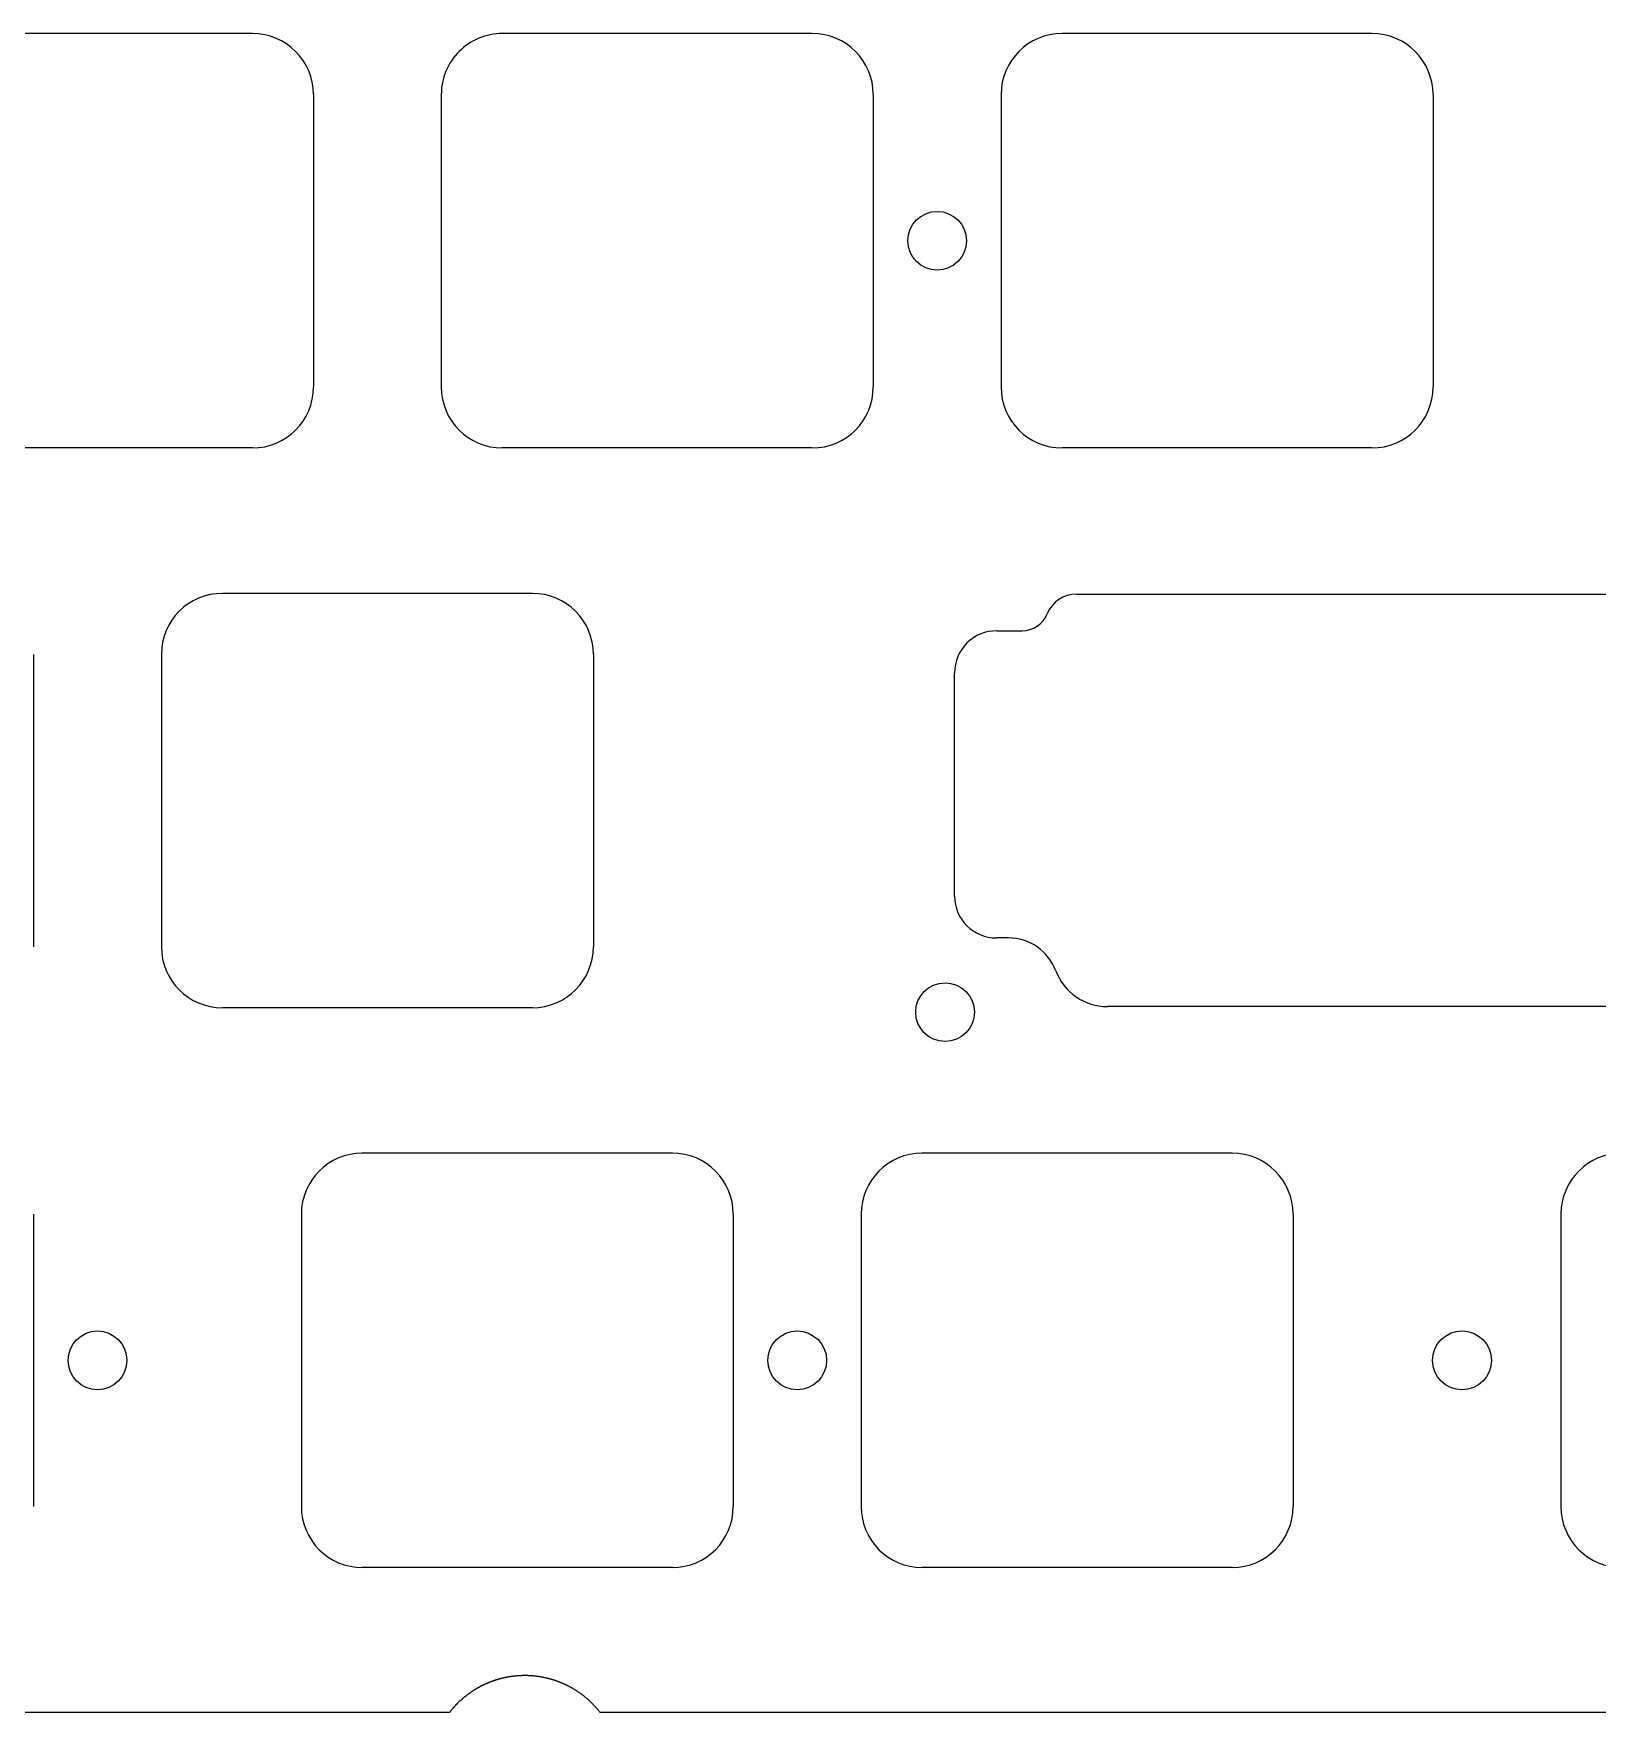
# Model space of a CAD drawing. Header units: millimetres. Extents: x -11 to 340, y -118 to 18.
# Drawn here: x 202.6 to 255.8, y -112 to -54.9 of the extents above; entities that cross this region are included whole.
import ezdxf

# ---------------------------------------------------------------- set-up
doc = ezdxf.new("R2010")
doc.units = ezdxf.units.MM
doc.header["$MEASUREMENT"] = 0
doc.layers.add('BLACK', color=7, linetype='CONTINUOUS')

msp = doc.modelspace()

# ---------------------------------------------------------------- linework, layer by layer
at = {"layer": 'BLACK', "linetype": 'Continuous'}
for p, q in [((210.0625, -54.8625), (199.512501, -54.8625)), ((218.562501, -54.862502), (218.562501, -54.8625)), ((229.1125, -54.8625), (218.562501, -54.8625)), ((248.1625, -54.8625), (237.612499, -54.8625)), ((212.137501, -56.9375), (212.137501, -66.8875)), ((216.487501, -56.9375), (216.487501, -66.8875)), ((231.187501, -56.9375), (231.187501, -66.8875)), ((235.5375, -56.9375), (235.5375, -66.887501)), ((250.2375, -56.9375), (250.2375, -66.8875)), ((210.062501, -68.9625), (199.5125, -68.9625)), ((210.062501, -68.962501), (210.062501, -68.9625)), ((229.112501, -68.9625), (218.5625, -68.9625)), ((229.112501, -68.962501), (229.112501, -68.9625)), ((248.1625, -68.9625), (237.6125, -68.9625)), ((219.5875, -73.9125), (209.0375, -73.9125)), ((238.103625, -73.9349), (261.958825, -73.9349)), ((238.103625, -73.934911), (238.103625, -73.9349)), ((235.392762, -75.18706), (236.246325, -75.18706)), ((236.246325, -75.187048), (236.246325, -75.18706)), ((202.6125, -75.9875), (202.6125, -85.9375)), ((202.612502, -75.9875), (202.6125, -75.9875)), ((206.9625, -75.9875), (206.9625, -85.9375)), ((221.6625, -75.9875), (221.6625, -85.9375)), ((221.662502, -75.9875), (221.6625, -75.9875)), ((233.955735, -84.21294), (233.955735, -76.6122)), ((235.784825, -85.63794), (235.380725, -85.63794)), ((260.906675, -87.97441), (239.155825, -87.97441)), ((219.5875, -88.0125), (209.0375, -88.0125)), ((224.35, -92.9625), (213.799999, -92.9625)), ((243.4, -92.9625), (232.849999, -92.9625)), ((202.6125, -95.0375), (202.6125, -104.9875)), ((211.725, -95.0375), (211.725, -104.987501)), ((226.425, -95.0375), (226.425, -104.9875)), ((230.775, -95.0375), (230.775, -104.987501)), ((245.475, -95.0375), (245.475, -104.9875)), ((254.5875, -95.0375), (254.5875, -104.987501)), ((224.35, -107.0625), (213.8, -107.0625)), ((243.4, -107.0625), (232.85, -107.0625)), ((218.557766, -110.832187), (218.549954, -110.834103)), ((218.565581, -110.830292), (218.557766, -110.832187)), ((218.573403, -110.828416), (218.565581, -110.830292)), ((218.581228, -110.826559), (218.573403, -110.828416)), ((218.58906, -110.824721), (218.581228, -110.826559)), ((218.596895, -110.822903), (218.58906, -110.824721)), ((218.604737, -110.821104), (218.596895, -110.822903)), ((218.612582, -110.819325), (218.604737, -110.821104)), ((218.620433, -110.817565), (218.612582, -110.819325)), ((218.628287, -110.815825), (218.620433, -110.817565)), ((218.636148, -110.814104), (218.628287, -110.815825)), ((218.644011, -110.812403), (218.636148, -110.814104)), ((218.651881, -110.81072), (218.644011, -110.812403)), ((218.659754, -110.809058), (218.651881, -110.81072)), ((218.667633, -110.807415), (218.659754, -110.809058)), ((218.675515, -110.805792), (218.667633, -110.807415)), ((218.683403, -110.804187), (218.675515, -110.805792)), ((218.691293, -110.802603), (218.683403, -110.804187)), ((218.69919, -110.801038), (218.691293, -110.802603)), ((218.707089, -110.799493), (218.69919, -110.801038)), ((218.714994, -110.797967), (218.707089, -110.799493)), ((218.722902, -110.796461), (218.714994, -110.797967)), ((218.730815, -110.794974), (218.722902, -110.796461)), ((218.738731, -110.793507), (218.730815, -110.794974)), ((218.746653, -110.792059), (218.738731, -110.793507)), ((218.754577, -110.790632), (218.746653, -110.792059)), ((218.762506, -110.789223), (218.754577, -110.790632)), ((218.770438, -110.787835), (218.762506, -110.789223)), ((218.778375, -110.786466), (218.770438, -110.787835)), ((218.786315, -110.785117), (218.778375, -110.786466)), ((218.794259, -110.783787), (218.786315, -110.785117)), ((218.802206, -110.782477), (218.794259, -110.783787)), ((218.810158, -110.781186), (218.802206, -110.782477)), ((218.818113, -110.779916), (218.810158, -110.781186)), ((218.826072, -110.778665), (218.818113, -110.779916)), ((218.834033, -110.777434), (218.826072, -110.778665)), ((218.841999, -110.776222), (218.834033, -110.777434)), ((218.849968, -110.77503), (218.841999, -110.776222)), ((218.857941, -110.773858), (218.849968, -110.77503)), ((218.865916, -110.772706), (218.857941, -110.773858)), ((218.873895, -110.771573), (218.865916, -110.772706)), ((218.881877, -110.77046), (218.873895, -110.771573)), ((218.889863, -110.769367), (218.881877, -110.77046)), ((218.89785, -110.768294), (218.889863, -110.769367)), ((218.905843, -110.76724), (218.89785, -110.768294)), ((218.913837, -110.766207), (218.905843, -110.76724)), ((218.921835, -110.765193), (218.913837, -110.766207)), ((218.929834, -110.764198), (218.921835, -110.765193)), ((218.937838, -110.763224), (218.929834, -110.764198)), ((218.945844, -110.762269), (218.937838, -110.763224)), ((218.953854, -110.761335), (218.945844, -110.762269)), ((218.961865, -110.76042), (218.953854, -110.761335)), ((218.96988, -110.759525), (218.961865, -110.76042)), ((218.977896, -110.758649), (218.96988, -110.759525)), ((218.985916, -110.757794), (218.977896, -110.758649)), ((218.993937, -110.756958), (218.985916, -110.757794)), ((219.001962, -110.756143), (218.993937, -110.756958)), ((219.009989, -110.755347), (219.001962, -110.756143)), ((219.018019, -110.754571), (219.009989, -110.755347)), ((219.02605, -110.753815), (219.018019, -110.754571)), ((219.034084, -110.753078), (219.02605, -110.753815)), ((219.04212, -110.752362), (219.034084, -110.753078)), ((219.050159, -110.751666), (219.04212, -110.752362)), ((219.058198, -110.750989), (219.050159, -110.751666)), ((219.066241, -110.750333), (219.058198, -110.750989)), ((219.074285, -110.749696), (219.066241, -110.750333)), ((219.082332, -110.749079), (219.074285, -110.749696)), ((219.09038, -110.748482), (219.082332, -110.749079)), ((219.098431, -110.747905), (219.09038, -110.748482)), ((219.106482, -110.747348), (219.098431, -110.747905)), ((219.114536, -110.746811), (219.106482, -110.747348)), ((219.122591, -110.746294), (219.114536, -110.746811)), ((219.130649, -110.745797), (219.122591, -110.746294)), ((219.138707, -110.745319), (219.130649, -110.745797)), ((219.146767, -110.744862), (219.138707, -110.745319)), ((219.154828, -110.744425), (219.146767, -110.744862)), ((219.162892, -110.744007), (219.154828, -110.744425)), ((219.170956, -110.74361), (219.162892, -110.744007)), ((219.179022, -110.743232), (219.170956, -110.74361)), ((219.187089, -110.742875), (219.179022, -110.743232)), ((219.195157, -110.742537), (219.187089, -110.742875)), ((219.203226, -110.74222), (219.195157, -110.742537)), ((219.211297, -110.741922), (219.203226, -110.74222)), ((219.219368, -110.741644), (219.211297, -110.741922)), ((219.227441, -110.741387), (219.219368, -110.741644)), ((219.235514, -110.741149), (219.227441, -110.741387)), ((219.243589, -110.740931), (219.235514, -110.741149)), ((219.251664, -110.740734), (219.243589, -110.740931)), ((219.259741, -110.740556), (219.251664, -110.740734)), ((219.267817, -110.740398), (219.259741, -110.740556)), ((219.275895, -110.740261), (219.267817, -110.740398)), ((219.283972, -110.740143), (219.275895, -110.740261)), ((219.292051, -110.740045), (219.283972, -110.740143)), ((219.30013, -110.739968), (219.292051, -110.740045)), ((219.30821, -110.73991), (219.30013, -110.739968)), ((219.31629, -110.739872), (219.30821, -110.73991)), ((219.324371, -110.739854), (219.31629, -110.739872)), ((219.332451, -110.739857), (219.324371, -110.739854)), ((219.340532, -110.739879), (219.332451, -110.739857)), ((219.348613, -110.739921), (219.340532, -110.739879)), ((219.356695, -110.739984), (219.348613, -110.739921)), ((219.364776, -110.740066), (219.356695, -110.739984)), ((219.372857, -110.740168), (219.364776, -110.740066)), ((219.380938, -110.740291), (219.372857, -110.740168)), ((219.38902, -110.740433), (219.380938, -110.740291)), ((219.397101, -110.740595), (219.38902, -110.740433)), ((219.405182, -110.740778), (219.397101, -110.740595)), ((219.413262, -110.74098), (219.405182, -110.740778)), ((219.421343, -110.741202), (219.413262, -110.74098)), ((219.429423, -110.741445), (219.421343, -110.741202)), ((219.437503, -110.741707), (219.429423, -110.741445)), ((219.445582, -110.741989), (219.437503, -110.741707)), ((219.453661, -110.742292), (219.445582, -110.741989)), ((219.461738, -110.742614), (219.453661, -110.742292)), ((219.469816, -110.742956), (219.461738, -110.742614)), ((219.477892, -110.743319), (219.469816, -110.742956)), ((219.485969, -110.743701), (219.477892, -110.743319)), ((219.494044, -110.744103), (219.485969, -110.743701)), ((219.502118, -110.744526), (219.494044, -110.744103)), ((219.510191, -110.744968), (219.502118, -110.744526)), ((219.518264, -110.74543), (219.510191, -110.744968)), ((219.526335, -110.745912), (219.518264, -110.74543)), ((219.534406, -110.746415), (219.526335, -110.745912)), ((219.542475, -110.746937), (219.534406, -110.746415)), ((219.550543, -110.747479), (219.542475, -110.746937)), ((219.55861, -110.748041), (219.550543, -110.747479)), ((219.566675, -110.748623), (219.55861, -110.748041)), ((219.574739, -110.749225), (219.566675, -110.748623)), ((219.582802, -110.749847), (219.574739, -110.749225)), ((219.590863, -110.750489), (219.582802, -110.749847)), ((219.598923, -110.751151), (219.590863, -110.750489)), ((219.606981, -110.751833), (219.598923, -110.751151)), ((219.615038, -110.752534), (219.606981, -110.751833)), ((219.623093, -110.753256), (219.615038, -110.752534)), ((219.631146, -110.753998), (219.623093, -110.753256)), ((219.639197, -110.754759), (219.631146, -110.753998)), ((219.647247, -110.75554), (219.639197, -110.754759)), ((219.655294, -110.756342), (219.647247, -110.75554)), ((219.66334, -110.757163), (219.655294, -110.756342)), ((219.671384, -110.758004), (219.66334, -110.757163)), ((219.679425, -110.758865), (219.671384, -110.758004)), ((219.687465, -110.759746), (219.679425, -110.758865)), ((219.695502, -110.760647), (219.687465, -110.759746)), ((219.703537, -110.761568), (219.695502, -110.760647)), ((219.711569, -110.762508), (219.703537, -110.761568)), ((219.7196, -110.763469), (219.711569, -110.762508)), ((219.735653, -110.765449), (219.7196, -110.763469)), ((219.751696, -110.767509), (219.735653, -110.765449)), ((219.767729, -110.769648), (219.751696, -110.767509)), ((219.783751, -110.771866), (219.767729, -110.769648)), ((219.799762, -110.774163), (219.783751, -110.771866)), ((219.81576, -110.77654), (219.799762, -110.774163)), ((219.831746, -110.778995), (219.81576, -110.77654)), ((219.84772, -110.78153), (219.831746, -110.778995)), ((219.86368, -110.784144), (219.84772, -110.78153)), ((219.879627, -110.786836), (219.86368, -110.784144)), ((219.89556, -110.789607), (219.879627, -110.786836)), ((219.911478, -110.792457), (219.89556, -110.789607)), ((219.927382, -110.795385), (219.911478, -110.792457)), ((219.94327, -110.798392), (219.927382, -110.795385)), ((219.959142, -110.801477), (219.94327, -110.798392)), ((219.974998, -110.804641), (219.959142, -110.801477)), ((219.990838, -110.807883), (219.974998, -110.804641)), ((220.00666, -110.811203), (219.990838, -110.807883)), ((220.022465, -110.814601), (220.00666, -110.811203)), ((220.038252, -110.818077), (220.022465, -110.814601)), ((220.05402, -110.821631), (220.038252, -110.818077)), ((220.06977, -110.825262), (220.05402, -110.821631)), ((220.085501, -110.828972), (220.06977, -110.825262)), ((220.101211, -110.832758), (220.085501, -110.828972)), ((217.366139, -111.400248), (217.359659, -111.405176)), ((217.372631, -111.395335), (217.366139, -111.400248)), ((217.379131, -111.390442), (217.372631, -111.395335)), ((217.385644, -111.385564), (217.379131, -111.390442)), ((217.392165, -111.380705), (217.385644, -111.385564)), ((217.398698, -111.375861), (217.392165, -111.380705)), ((217.405239, -111.371037), (217.398698, -111.375861)), ((217.411793, -111.366228), (217.405239, -111.371037)), ((217.418355, -111.361438), (217.411793, -111.366228)), ((217.424929, -111.356664), (217.418355, -111.361438)), ((217.431512, -111.351908), (217.424929, -111.356664)), ((217.438106, -111.347169), (217.431512, -111.351908)), ((217.444709, -111.342448), (217.438106, -111.347169)), ((217.451324, -111.337744), (217.444709, -111.342448)), ((217.457947, -111.333058), (217.451324, -111.337744)), ((217.464582, -111.328388), (217.457947, -111.333058)), ((217.471225, -111.323736), (217.464582, -111.328388)), ((217.47788, -111.319101), (217.471225, -111.323736)), ((217.484543, -111.314485), (217.47788, -111.319101)), ((217.491218, -111.309885), (217.484543, -111.314485)), ((217.497901, -111.305303), (217.491218, -111.309885)), ((217.504596, -111.300738), (217.497901, -111.305303)), ((217.511299, -111.296191), (217.504596, -111.300738)), ((217.518014, -111.291661), (217.511299, -111.296191)), ((217.524736, -111.287149), (217.518014, -111.291661)), ((217.531471, -111.282654), (217.524736, -111.287149)), ((217.538213, -111.278177), (217.531471, -111.282654)), ((217.544967, -111.273717), (217.538213, -111.278177)), ((217.551729, -111.269275), (217.544967, -111.273717)), ((217.558502, -111.26485), (217.551729, -111.269275)), ((217.565283, -111.260444), (217.558502, -111.26485)), ((217.572076, -111.256054), (217.565283, -111.260444)), ((217.578877, -111.251682), (217.572076, -111.256054)), ((217.585689, -111.247327), (217.578877, -111.251682)), ((217.592508, -111.242991), (217.585689, -111.247327)), ((217.59934, -111.238672), (217.592508, -111.242991)), ((217.606179, -111.234371), (217.59934, -111.238672)), ((217.613029, -111.230086), (217.606179, -111.234371)), ((217.619887, -111.225821), (217.613029, -111.230086)), ((217.626756, -111.221572), (217.619887, -111.225821)), ((217.633633, -111.217342), (217.626756, -111.221572)), ((217.640522, -111.213128), (217.633633, -111.217342)), ((217.647417, -111.208933), (217.640522, -111.213128)), ((217.654324, -111.204755), (217.647417, -111.208933)), ((217.661239, -111.200596), (217.654324, -111.204755)), ((217.668164, -111.196453), (217.661239, -111.200596)), ((217.675097, -111.192329), (217.668164, -111.196453)), ((217.682042, -111.188222), (217.675097, -111.192329)), ((217.688993, -111.184133), (217.682042, -111.188222)), ((217.695956, -111.180062), (217.688993, -111.184133)), ((217.702926, -111.176009), (217.695956, -111.180062)), ((217.709907, -111.171973), (217.702926, -111.176009)), ((217.716895, -111.167956), (217.709907, -111.171973)), ((217.723894, -111.163956), (217.716895, -111.167956)), ((217.730901, -111.159974), (217.723894, -111.163956)), ((217.737918, -111.15601), (217.730901, -111.159974)), ((217.744942, -111.152064), (217.737918, -111.15601)), ((217.751978, -111.148135), (217.744942, -111.152064)), ((217.75902, -111.144226), (217.751978, -111.148135)), ((217.766074, -111.140333), (217.75902, -111.144226)), ((217.773134, -111.136459), (217.766074, -111.140333)), ((217.780205, -111.132602), (217.773134, -111.136459)), ((217.787283, -111.128764), (217.780205, -111.132602)), ((217.794372, -111.124943), (217.787283, -111.128764)), ((217.801467, -111.121141), (217.794372, -111.124943)), ((217.808574, -111.117356), (217.801467, -111.121141)), ((217.815687, -111.11359), (217.808574, -111.117356)), ((217.822811, -111.10984), (217.815687, -111.11359)), ((217.829941, -111.106111), (217.822811, -111.10984)), ((217.837082, -111.102398), (217.829941, -111.106111)), ((217.84423, -111.098704), (217.837082, -111.102398)), ((217.851388, -111.095027), (217.84423, -111.098704)), ((217.858553, -111.09137), (217.851388, -111.095027)), ((217.865729, -111.087729), (217.858553, -111.09137)), ((217.87291, -111.084108), (217.865729, -111.087729)), ((217.880103, -111.080503), (217.87291, -111.084108)), ((217.887301, -111.076918), (217.880103, -111.080503)), ((217.894511, -111.07335), (217.887301, -111.076918)), ((217.901726, -111.069802), (217.894511, -111.07335)), ((217.908952, -111.06627), (217.901726, -111.069802)), ((217.916184, -111.062758), (217.908952, -111.06627)), ((217.923427, -111.059263), (217.916184, -111.062758)), ((217.930676, -111.055787), (217.923427, -111.059263)), ((217.937935, -111.052328), (217.930676, -111.055787)), ((217.9452, -111.048889), (217.937935, -111.052328)), ((217.952475, -111.045467), (217.9452, -111.048889)), ((217.959757, -111.042064), (217.952475, -111.045467)), ((217.967048, -111.038679), (217.959757, -111.042064)), ((217.974346, -111.035313), (217.967048, -111.038679)), ((217.981653, -111.031964), (217.974346, -111.035313)), ((217.988967, -111.028634), (217.981653, -111.031964)), ((217.996291, -111.025322), (217.988967, -111.028634)), ((218.00362, -111.022029), (217.996291, -111.025322)), ((218.01096, -111.018754), (218.00362, -111.022029)), ((218.018305, -111.015498), (218.01096, -111.018754)), ((218.02566, -111.01226), (218.018305, -111.015498)), ((218.033021, -111.009041), (218.02566, -111.01226)), ((218.040392, -111.005839), (218.033021, -111.009041)), ((218.047768, -111.002657), (218.040392, -111.005839)), ((218.055154, -110.999492), (218.047768, -111.002657)), ((218.062546, -110.996347), (218.055154, -110.999492)), ((218.069947, -110.993219), (218.062546, -110.996347)), ((218.077354, -110.990111), (218.069947, -110.993219)), ((218.084771, -110.987021), (218.077354, -110.990111)), ((218.092193, -110.983949), (218.084771, -110.987021)), ((218.099624, -110.980896), (218.092193, -110.983949)), ((218.107061, -110.977862), (218.099624, -110.980896)), ((218.114508, -110.974846), (218.107061, -110.977862)), ((218.121959, -110.971849), (218.114508, -110.974846)), ((218.129421, -110.96887), (218.121959, -110.971849)), ((218.136887, -110.96591), (218.129421, -110.96887)), ((218.144363, -110.962968), (218.136887, -110.96591)), ((218.151844, -110.960046), (218.144363, -110.962968)), ((218.159334, -110.957141), (218.151844, -110.960046)), ((218.166829, -110.954256), (218.159334, -110.957141)), ((218.174334, -110.951389), (218.166829, -110.954256)), ((218.181844, -110.948542), (218.174334, -110.951389)), ((218.189362, -110.945712), (218.181844, -110.948542)), ((218.196886, -110.942902), (218.189362, -110.945712)), ((218.204419, -110.94011), (218.196886, -110.942902)), ((218.211956, -110.937337), (218.204419, -110.94011)), ((218.219503, -110.934582), (218.211956, -110.937337)), ((218.227054, -110.931847), (218.219503, -110.934582)), ((218.234615, -110.92913), (218.227054, -110.931847)), ((218.24218, -110.926433), (218.234615, -110.92913)), ((218.249754, -110.923753), (218.24218, -110.926433)), ((218.257332, -110.921094), (218.249754, -110.923753)), ((218.264919, -110.918452), (218.257332, -110.921094)), ((218.272511, -110.91583), (218.264919, -110.918452)), ((218.280112, -110.913226), (218.272511, -110.91583)), ((218.287717, -110.910642), (218.280112, -110.913226)), ((218.295331, -110.908076), (218.287717, -110.910642)), ((218.302949, -110.905529), (218.295331, -110.908076)), ((218.310576, -110.903001), (218.302949, -110.905529)), ((218.318207, -110.900492), (218.310576, -110.903001)), ((218.325846, -110.898002), (218.318207, -110.900492)), ((218.33349, -110.895531), (218.325846, -110.898002)), ((218.341142, -110.893079), (218.33349, -110.895531)), ((218.348798, -110.890646), (218.341142, -110.893079)), ((218.356463, -110.888232), (218.348798, -110.890646)), ((218.364131, -110.885838), (218.356463, -110.888232)), ((218.371808, -110.883461), (218.364131, -110.885838)), ((218.379489, -110.881105), (218.371808, -110.883461)), ((218.387178, -110.878767), (218.379489, -110.881105)), ((218.394871, -110.876449), (218.387178, -110.878767)), ((218.402573, -110.874149), (218.394871, -110.876449)), ((218.410278, -110.871869), (218.402573, -110.874149)), ((218.41799, -110.869607), (218.410278, -110.871869)), ((218.425707, -110.867365), (218.41799, -110.869607)), ((218.433432, -110.865142), (218.425707, -110.867365)), ((218.44116, -110.862938), (218.433432, -110.865142)), ((218.448896, -110.860753), (218.44116, -110.862938)), ((218.456636, -110.858588), (218.448896, -110.860753)), ((218.464383, -110.856441), (218.456636, -110.858588)), ((218.472134, -110.854315), (218.464383, -110.856441)), ((218.479893, -110.852206), (218.472134, -110.854315)), ((218.487655, -110.850118), (218.479893, -110.852206)), ((218.495425, -110.848048), (218.487655, -110.850118)), ((218.503198, -110.845998), (218.495425, -110.848048)), ((218.510978, -110.843967), (218.503198, -110.845998)), ((218.518762, -110.841956), (218.510978, -110.843967)), ((218.526553, -110.839963), (218.518762, -110.841956)), ((218.534348, -110.837991), (218.526553, -110.839963)), ((218.542149, -110.836037), (218.534348, -110.837991)), ((218.549954, -110.834103), (218.542149, -110.836037)), ((220.116902, -110.836623), (220.101211, -110.832758)), ((220.132573, -110.840564), (220.116902, -110.836623)), ((220.148222, -110.844583), (220.132573, -110.840564)), ((220.16385, -110.848679), (220.148222, -110.844583)), ((220.179456, -110.852852), (220.16385, -110.848679)), ((220.19504, -110.857102), (220.179456, -110.852852)), ((220.210602, -110.861428), (220.19504, -110.857102)), ((220.226141, -110.865831), (220.210602, -110.861428)), ((220.241656, -110.870311), (220.226141, -110.865831)), ((220.257147, -110.874867), (220.241656, -110.870311)), ((220.272614, -110.879499), (220.257147, -110.874867)), ((220.288057, -110.884207), (220.272614, -110.879499)), ((220.303474, -110.888992), (220.288057, -110.884207)), ((220.318866, -110.893852), (220.303474, -110.888992)), ((220.334233, -110.898788), (220.318866, -110.893852)), ((220.349573, -110.903799), (220.334233, -110.898788)), ((220.364886, -110.908886), (220.349573, -110.903799)), ((220.380172, -110.914048), (220.364886, -110.908886)), ((220.395431, -110.919285), (220.380172, -110.914048)), ((220.410662, -110.924598), (220.395431, -110.919285)), ((220.425865, -110.929985), (220.410662, -110.924598)), ((220.44104, -110.935447), (220.425865, -110.929985)), ((220.456185, -110.940983), (220.44104, -110.935447)), ((220.471301, -110.946594), (220.456185, -110.940983)), ((220.486388, -110.952279), (220.471301, -110.946594)), ((220.501444, -110.958038), (220.486388, -110.952279)), ((220.51647, -110.963872), (220.501444, -110.958038)), ((220.531464, -110.969779), (220.51647, -110.963872)), ((220.546428, -110.975759), (220.531464, -110.969779)), ((220.56136, -110.981813), (220.546428, -110.975759)), ((220.576261, -110.987941), (220.56136, -110.981813)), ((220.591128, -110.994142), (220.576261, -110.987941)), ((220.605964, -111.000415), (220.591128, -110.994142)), ((220.620766, -111.006762), (220.605964, -111.000415)), ((220.635534, -111.013181), (220.620766, -111.006762)), ((220.650269, -111.019673), (220.635534, -111.013181)), ((220.66497, -111.026237), (220.650269, -111.019673)), ((220.679637, -111.032873), (220.66497, -111.026237)), ((220.694269, -111.039581), (220.679637, -111.032873)), ((220.708865, -111.046362), (220.694269, -111.039581)), ((220.723426, -111.053213), (220.708865, -111.046362)), ((220.737951, -111.060137), (220.723426, -111.053213)), ((220.75244, -111.067131), (220.737951, -111.060137)), ((220.766893, -111.074197), (220.75244, -111.067131)), ((220.781309, -111.081334), (220.766893, -111.074197)), ((220.795687, -111.088542), (220.781309, -111.081334)), ((220.810029, -111.09582), (220.795687, -111.088542)), ((220.824332, -111.103169), (220.810029, -111.09582)), ((220.838597, -111.110588), (220.824332, -111.103169)), ((220.852824, -111.118077), (220.838597, -111.110588)), ((220.867012, -111.125637), (220.852824, -111.118077)), ((220.881161, -111.133266), (220.867012, -111.125637)), ((220.89527, -111.140964), (220.881161, -111.133266)), ((220.90934, -111.148732), (220.89527, -111.140964)), ((220.92337, -111.15657), (220.90934, -111.148732)), ((220.937359, -111.164476), (220.92337, -111.15657)), ((220.951308, -111.172451), (220.937359, -111.164476)), ((220.965216, -111.180495), (220.951308, -111.172451)), ((220.979083, -111.188608), (220.965216, -111.180495)), ((220.992908, -111.196788), (220.979083, -111.188608)), ((221.006692, -111.205037), (220.992908, -111.196788)), ((221.020433, -111.213354), (221.006692, -111.205037)), ((221.034132, -111.221739), (221.020433, -111.213354)), ((221.047789, -111.230192), (221.034132, -111.221739)), ((221.061402, -111.238712), (221.047789, -111.230192)), ((221.074973, -111.247299), (221.061402, -111.238712)), ((221.088499, -111.255953), (221.074973, -111.247299)), ((221.101982, -111.264674), (221.088499, -111.255953)), ((221.115421, -111.273462), (221.101982, -111.264674)), ((221.128816, -111.282317), (221.115421, -111.273462)), ((221.142166, -111.291238), (221.128816, -111.282317)), ((221.155472, -111.300225), (221.142166, -111.291238)), ((221.168732, -111.309278), (221.155472, -111.300225)), ((221.181947, -111.318397), (221.168732, -111.309278)), ((221.195116, -111.327582), (221.181947, -111.318397)), ((221.208239, -111.336832), (221.195116, -111.327582)), ((221.221317, -111.346147), (221.208239, -111.336832)), ((221.234348, -111.355528), (221.221317, -111.346147)), ((221.247332, -111.364974), (221.234348, -111.355528)), ((221.26027, -111.374484), (221.247332, -111.364974)), ((221.27316, -111.384059), (221.26027, -111.374484)), ((221.286003, -111.393699), (221.27316, -111.384059)), ((221.298799, -111.403402), (221.286003, -111.393699)), ((221.311546, -111.41317), (221.298799, -111.403402)), ((216.783834, -111.969883), (216.77883, -111.976205)), ((216.788853, -111.963573), (216.783834, -111.969883)), ((216.793888, -111.957275), (216.788853, -111.963573)), ((216.798939, -111.95099), (216.793888, -111.957275)), ((216.804005, -111.944718), (216.798939, -111.95099)), ((216.809087, -111.938458), (216.804005, -111.944718)), ((216.814185, -111.932212), (216.809087, -111.938458)), ((216.819298, -111.925977), (216.814185, -111.932212)), ((216.824426, -111.919756), (216.819298, -111.925977)), ((216.829569, -111.913546), (216.824426, -111.919756)), ((216.834728, -111.907351), (216.829569, -111.913546)), ((216.839903, -111.901167), (216.834728, -111.907351)), ((216.845092, -111.894997), (216.839903, -111.901167)), ((216.850298, -111.888839), (216.845092, -111.894997)), ((216.855518, -111.882695), (216.850298, -111.888839)), ((216.860753, -111.876563), (216.855518, -111.882695)), ((216.866004, -111.870445), (216.860753, -111.876563)), ((216.87127, -111.864339), (216.866004, -111.870445)), ((216.87655, -111.858247), (216.87127, -111.864339)), ((216.881847, -111.852167), (216.87655, -111.858247)), ((216.887158, -111.846101), (216.881847, -111.852167)), ((216.892484, -111.840048), (216.887158, -111.846101)), ((216.897825, -111.834009), (216.892484, -111.840048)), ((216.903181, -111.827982), (216.897825, -111.834009)), ((216.908552, -111.821969), (216.903181, -111.827982)), ((216.913938, -111.815969), (216.908552, -111.821969)), ((216.919338, -111.809983), (216.913938, -111.815969)), ((216.924754, -111.80401), (216.919338, -111.809983)), ((216.930184, -111.798051), (216.924754, -111.80401)), ((216.935629, -111.792104), (216.930184, -111.798051)), ((216.941089, -111.786172), (216.935629, -111.792104)), ((216.946564, -111.780253), (216.941089, -111.786172)), ((216.952053, -111.774348), (216.946564, -111.780253)), ((216.957557, -111.768456), (216.952053, -111.774348)), ((216.963075, -111.762578), (216.957557, -111.768456)), ((216.968608, -111.756714), (216.963075, -111.762578)), ((216.974155, -111.750864), (216.968608, -111.756714)), ((216.979717, -111.745027), (216.974155, -111.750864)), ((216.985294, -111.739204), (216.979717, -111.745027)), ((216.990885, -111.733395), (216.985294, -111.739204)), ((216.99649, -111.7276), (216.990885, -111.733395)), ((217.002109, -111.721819), (216.99649, -111.7276)), ((217.007743, -111.716052), (217.002109, -111.721819)), ((217.013391, -111.710298), (217.007743, -111.716052)), ((217.019054, -111.704559), (217.013391, -111.710298)), ((217.024731, -111.698834), (217.019054, -111.704559)), ((217.030421, -111.693123), (217.024731, -111.698834)), ((217.041845, -111.681744), (217.030421, -111.693123)), ((217.053326, -111.670421), (217.041845, -111.681744)), ((217.064862, -111.659155), (217.053326, -111.670421)), ((217.076454, -111.647947), (217.064862, -111.659155)), ((217.088101, -111.636797), (217.076454, -111.647947)), ((217.099804, -111.625704), (217.088101, -111.636797)), ((217.111561, -111.61467), (217.099804, -111.625704)), ((217.123373, -111.603694), (217.111561, -111.61467)), ((217.135239, -111.592777), (217.123373, -111.603694)), ((217.14716, -111.581919), (217.135239, -111.592777)), ((217.159133, -111.571121), (217.14716, -111.581919)), ((217.171161, -111.560382), (217.159133, -111.571121)), ((217.183241, -111.549703), (217.171161, -111.560382)), ((217.195374, -111.539083), (217.183241, -111.549703)), ((217.20756, -111.528525), (217.195374, -111.539083)), ((217.219798, -111.518027), (217.20756, -111.528525)), ((217.232087, -111.507589), (217.219798, -111.518027)), ((217.244429, -111.497213), (217.232087, -111.507589)), ((217.256821, -111.486898), (217.244429, -111.497213)), ((217.269265, -111.476645), (217.256821, -111.486898)), ((217.281759, -111.466454), (217.269265, -111.476645)), ((217.294304, -111.456325), (217.281759, -111.466454)), ((217.306899, -111.446258), (217.294304, -111.456325)), ((217.319543, -111.436254), (217.306899, -111.446258)), ((217.332237, -111.426313), (217.319543, -111.436254)), ((217.340279, -111.420067), (217.332237, -111.426313)), ((217.346729, -111.415086), (217.340279, -111.420067)), ((217.353188, -111.410123), (217.346729, -111.415086)), ((217.359659, -111.405176), (217.353188, -111.410123)), ((221.324246, -111.423002), (221.311546, -111.41317)), ((221.336897, -111.432897), (221.324246, -111.423002)), ((221.3495, -111.442856), (221.336897, -111.432897)), ((221.362054, -111.452879), (221.3495, -111.442856)), ((221.37456, -111.462965), (221.362054, -111.452879)), ((221.387016, -111.473113), (221.37456, -111.462965)), ((221.399422, -111.483325), (221.387016, -111.473113)), ((221.411779, -111.493599), (221.399422, -111.483325)), ((221.424087, -111.503936), (221.411779, -111.493599)), ((221.436344, -111.514336), (221.424087, -111.503936)), ((221.448551, -111.524797), (221.436344, -111.514336)), ((221.460707, -111.535321), (221.448551, -111.524797)), ((221.472813, -111.545906), (221.460707, -111.535321)), ((221.484868, -111.556554), (221.472813, -111.545906)), ((221.496872, -111.567262), (221.484868, -111.556554)), ((221.508825, -111.578033), (221.496872, -111.567262)), ((221.520726, -111.588864), (221.508825, -111.578033)), ((221.532575, -111.599757), (221.520726, -111.588864)), ((221.544373, -111.61071), (221.532575, -111.599757)), ((221.556118, -111.621724), (221.544373, -111.61071)), ((221.567812, -111.632799), (221.556118, -111.621724)), ((221.579453, -111.643935), (221.567812, -111.632799)), ((221.591041, -111.65513), (221.579453, -111.643935)), ((221.602576, -111.666386), (221.591041, -111.65513)), ((221.614059, -111.677702), (221.602576, -111.666386)), ((221.625488, -111.689077), (221.614059, -111.677702)), ((221.636864, -111.700513), (221.625488, -111.689077)), ((221.648186, -111.712008), (221.636864, -111.700513)), ((221.659454, -111.723562), (221.648186, -111.712008)), ((221.670669, -111.735175), (221.659454, -111.723562)), ((221.681829, -111.746848), (221.670669, -111.735175)), ((221.692936, -111.75858), (221.681829, -111.746848)), ((221.703988, -111.77037), (221.692936, -111.75858)), ((221.714985, -111.782219), (221.703988, -111.77037)), ((221.725927, -111.794127), (221.714985, -111.782219)), ((221.736815, -111.806093), (221.725927, -111.794127)), ((221.747647, -111.818117), (221.736815, -111.806093)), ((221.758424, -111.8302), (221.747647, -111.818117)), ((221.769146, -111.84234), (221.758424, -111.8302)), ((221.779812, -111.854538), (221.769146, -111.84234)), ((221.790423, -111.866794), (221.779812, -111.854538)), ((221.800977, -111.879108), (221.790423, -111.866794)), ((221.811476, -111.891479), (221.800977, -111.879108)), ((221.821918, -111.903907), (221.811476, -111.891479)), ((221.832303, -111.916393), (221.821918, -111.903907)), ((221.842633, -111.928935), (221.832303, -111.916393)), ((221.852905, -111.941535), (221.842633, -111.928935)), ((221.863121, -111.954191), (221.852905, -111.941535)), ((221.873279, -111.966904), (221.863121, -111.954191)), ((221.883381, -111.979674), (221.873279, -111.966904)), ((216.76605, -111.9925), (172.55625, -111.9925)), ((216.773842, -111.98254), (216.76605, -111.9925)), ((216.77883, -111.976205), (216.773842, -111.98254)), ((221.893425, -111.9925), (221.883381, -111.979674)), ((286.3125, -111.9925), (221.893425, -111.9925))]:
    msp.add_line(p, q, dxfattribs=at)
at = {"layer": 'BLACK'}
for centre in [(233.3625, -61.9125), (233.63125, -88.1625), (204.787499, -100.0125), (228.599999, -100.0125), (251.221874, -100.0125)]:
    msp.add_circle(centre, 1, dxfattribs=at)
for centre, radius, start, end in [((210.0625, -56.9375), 2.075, 0, 90), ((218.5625, -56.9375), 2.074999, 89.9999724, 180), ((229.1125, -56.9375), 2.075, 0, 90), ((237.612504, -56.937504), 2.075004, 90.0001381, 179.9998896), ((248.1625, -56.9375), 2.075, 0, 90), ((210.0625, -66.8875), 2.075001, 270.0000276, 0), ((218.5625, -66.8875), 2.075, 180, 270), ((229.1125, -66.8875), 2.075001, 270.0000276, 0), ((237.612502, -66.887498), 2.075002, 180.0000828, 269.9999448), ((248.1625, -66.8875), 2.075, 270, 0), ((209.0375, -75.9875), 2.075, 90, 180), ((219.5875, -75.9875), 2.075, 0, 90), ((238.103524, -75.009851), 1.07494, 89.9946166, 157.9775025), ((236.246374, -74.258671), 0.928376, 269.9969759, 337.9778284), ((235.380817, -76.612092), 1.425082, 89.5197427, 180.0043422), ((235.380736, -84.212939), 1.425001, 180.0000402, 269.9995577), ((235.784801, -87.362848), 1.724908, 20.5454784, 89.9992028), ((209.0375, -85.9375), 2.075, 180, 270), ((219.5875, -85.9375), 2.075, 270, 0), ((239.155712, -86.099415), 1.874995, 200.5469215, 270.003453), ((213.800004, -95.037504), 2.075004, 90.0001381, 179.9998896), ((224.35, -95.0375), 2.075, 0, 90), ((232.850004, -95.037504), 2.075004, 90.0001381, 179.9998896), ((243.4, -95.0375), 2.075, 0, 90), ((256.662504, -95.037504), 2.075004, 90.0001381, 179.9998896), ((213.800002, -104.987498), 2.075002, 180.0000828, 269.9999448), ((224.35, -104.9875), 2.075, 270, 0), ((232.850002, -104.987498), 2.075002, 180.0000828, 269.9999448), ((243.4, -104.9875), 2.075, 270, 0), ((256.662502, -104.987498), 2.075002, 180.0000828, 269.9999448)]:
    msp.add_arc(centre, radius, start, end, dxfattribs=at)

doc.saveas('drawing.dxf')
